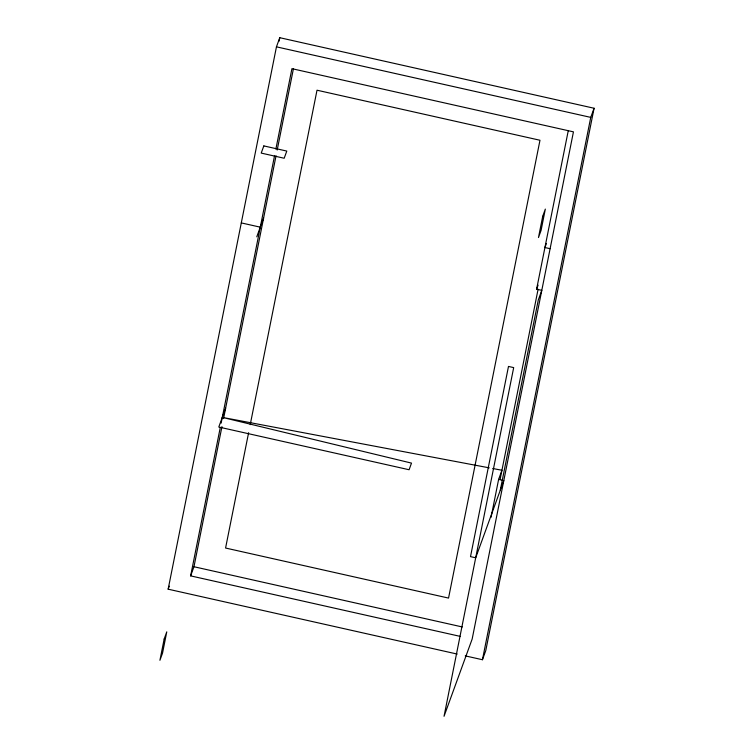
<?xml version="1.0" encoding="UTF-8"?>
<svg xmlns="http://www.w3.org/2000/svg" width="754" height="754" viewBox="0 0 754 754"><rect width="100%" height="100%" fill="white"/><g stroke="black" fill="none" stroke-linecap="round" stroke-linejoin="round"><path stroke-width="1.13" d="M457.207 654.067L168.151 589.185L276.454 46.842L279.781 37.7L594.077 108.246L485.774 650.589L482.447 659.731L465.237 655.867M279.093 41.159L279.781 37.7M460.072 636.348L190.639 575.877L220.234 427.707M221.148 423.117L274.503 155.965M275.879 149.075L291.93 68.671L573.445 131.856L472.155 639.062L444.04 716.3L513.681 367.603L508.488 366.435L470.505 556.631L475.699 557.8L503.804 480.562M190.639 575.877L193.967 566.735L221.949 426.613M223.561 418.574L276.049 155.758M277.189 150.027L293.429 68.699M248.613 432.711L225.578 548.035L448.545 598.082L539.977 140.253L317.01 90.207L250.224 424.643M491.052 517.301L498.62 479.393L501.947 470.251L492.701 468.507M500.288 490.213L538.281 300.017L541.787 290.356L536.603 289.197L568.262 130.696M500.109 479.44L538.092 289.272M482.447 659.731L590.75 117.388L594.077 108.246M256.765 236.831L263.608 218.029M225.625 408.234L218.783 427.028L409.092 469.742L411.505 463.107L222.298 417.377L489.233 467.848M168.151 589.185L169.254 586.141M546.405 243.476L544.925 247.538L550.109 248.697M536.603 289.197L538.083 285.135M276.454 46.842L590.75 117.388M241.299 222.911L260.281 227.171M498.62 479.393L502.767 480.326M193.967 566.735L462.268 626.951M164.165 639.024L159.923 660.287L162.534 653.115L166.775 631.852L164.165 639.024M542.72 216.275L538.479 237.529L541.089 230.356L545.331 209.094L542.72 216.275M263.825 145.908L261.214 153.09L284.183 158.246L286.793 151.073L263.825 145.908"/></g></svg>
